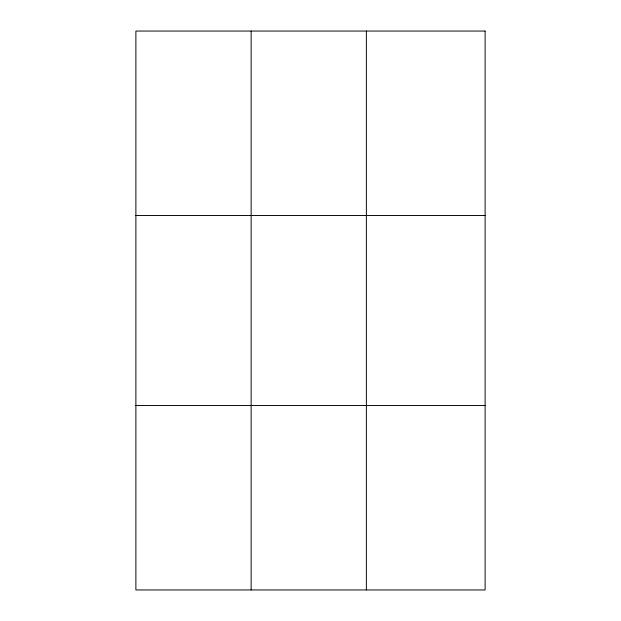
<?xml version="1.0" encoding="UTF-8"?>
<svg xmlns="http://www.w3.org/2000/svg" width="621" height="621" viewBox="0 0 621 621"><rect width="100%" height="100%" fill="white"/><g stroke="black" fill="none" stroke-linecap="round" stroke-linejoin="round"><path stroke-width="0.93" d="M251.132 31.05L251.132 589.95M366.374 31.05L366.374 589.95M135.883 215.487L485.117 215.487M135.883 405.513L485.117 405.513M485.117 31.05L485.117 589.95L135.883 589.95L135.883 31.05L485.117 31.05"/></g></svg>
